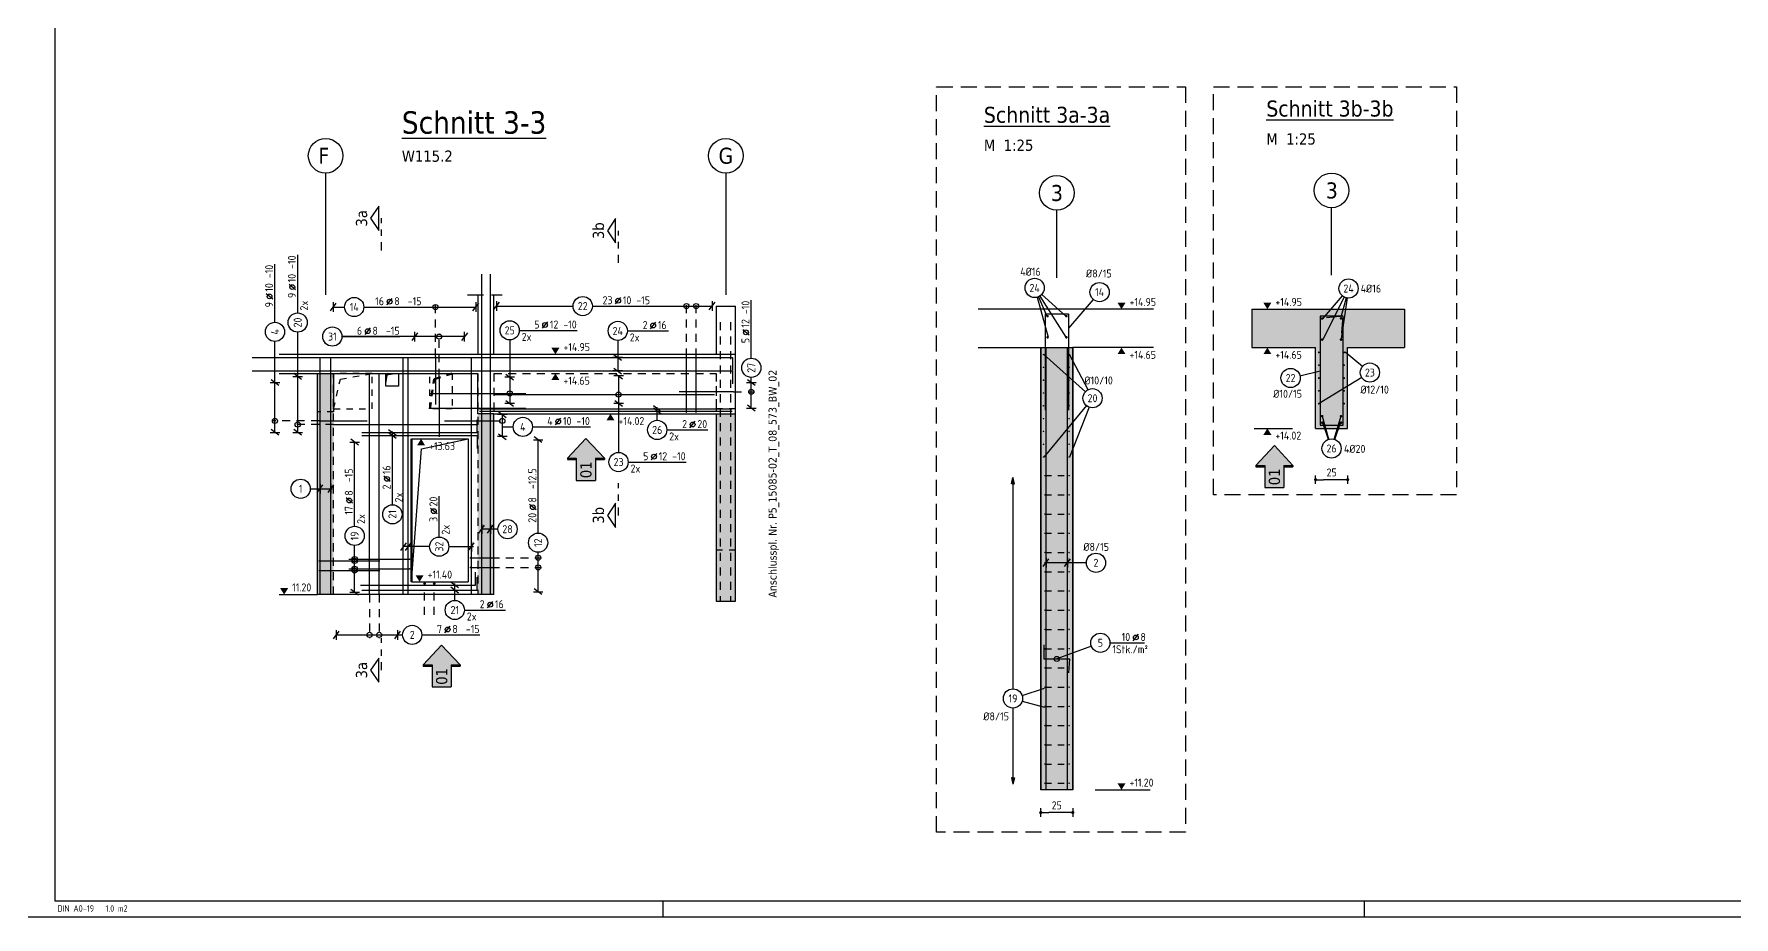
# Model space of a CAD drawing. Extents: x -7 to 75, y 1 to 115.
# Drawn here: x 6.68 to 33.23, y 1.41 to 15.18 of the extents above; entities that cross this region are included whole.
import ezdxf
from ezdxf.enums import TextEntityAlignment as Align

# ---------------------------------------------------------------- set-up
doc = ezdxf.new("R2010")
doc.units = 0
doc.header["$LTSCALE"] = 0.5
for name, pattern in [('AUSGEZOGEN', [1000.01, 1000, 0.01]), ('DASHDOTSMALL', [1.05, 0.5, -0.25, 0.05, -0.25]), ('DASHED', [0.75, 0.5, -0.25]), ('DOT', [0.175, 0.05, -0.125]), ('HIDDEN', [0.375, 0.25, -0.125]), ('HIDDEN2', [0.187, 0.125, -0.062]), ('PUNKT', [0.175, 0.05, -0.125]), ('STRICHLINIE', [0.75, 0.5, -0.25]), ('STRICHPUNKT2', [0.55, 0.25, -0.125, 0.05, -0.125]), ('VERDECKT', [0.375, 0.25, -0.125])]:
    doc.linetypes.add(name, pattern=pattern)
for name, color, linetype in [('ACHSEN', 7, 'Continuous'), ('AFU', 7, 'Continuous'), ('BETON', 7, 'Continuous'), ('DETAIL', 7, 'Continuous'), ('DRUEBER', 7, 'Continuous'), ('grau_hell', 7, 'Continuous'), ('grau_mittel', 7, 'Continuous'), ('HILFE', 7, 'Continuous'), ('index', 7, 'Continuous'), ('koten', 7, 'Continuous'), ('MASSE', 7, 'Continuous'), ('OBJEKT', 7, 'Continuous'), ('RAHMEN', 7, 'Continuous'), ('RND', 7, 'Continuous'), ('RND-1', 7, 'Continuous'), ('SCHATTEN', 15, 'Continuous'), ('SCHNITTE', 7, 'Continuous'), ('SFP_Achsen', 7, 'Continuous'), ('TEXT', 7, 'Continuous'), ('VERDECKT', 7, 'Continuous'), ('WBZ', 7, 'Continuous')]:
    doc.layers.add(name, color=color, linetype=linetype)
doc.layers.add('NOPLOT', color=7, linetype='Continuous', plot=False)
doc.styles.add('helv', font='tahoma.ttf')
doc.styles.add('txt', font='isocp.shx')
doc.linetypes.add('AFU_50K', pattern='A,0.15,["/",Standard,S=0.2,R=0,X=-0.01,Y=-0.1],0.07,["/",Standard,S=0.2,R=0,X=-0.01,Y=-0.1],0.15', length=0.37)
doc.linetypes.add('AFU_50L', pattern='A,0.75,["/",Standard,S=0.2,R=0,X=-0.01,Y=-0.1],0.07,["/",Standard,S=0.2,R=0,X=-0.01,Y=-0.1],0.75', length=1.57)
doc.linetypes.add('AFU_50M', pattern='A,0.45,["/",Standard,S=0.2,R=0,X=-0.01,Y=-0.1],0.07,["/",Standard,S=0.2,R=0,X=-0.01,Y=-0.1],0.45', length=0.97)
doc.dimstyles.new('DOT_I', dxfattribs={"dimscale": 0.5, "dimtxt": 0.25, "dimasz": 0.25, "dimexe": 0.1, "dimexo": 0.3, "dimgap": 0.1, "dimtad": 1, "dimdec": 3, "dimzin": 3, "dimtxsty": 'txt', "dimblk": 'DOT', "dimblk1": 'DOT', "dimblk2": 'DOT', "dimsah": 1, "dimcen": 0.1, "dimse1": 1, "dimse2": 1, "dimazin": 0, "dimtfac": 1, "dimtdec": 4, "dimtix": 1, "dimtmove": 2, "dimatfit": 3, "dimfxl": 0, "dimtvp": 1, "dimtolj": 1, "dimtzin": 0, "dimarcsym": 0})

# ---------------------------------------------------------------- blocks, each defined once
blk = doc.blocks.new('lei_gre')
at = {"layer": 'RND', "color": 7, "linetype": 'Continuous'}
for p, q in [((-0.09, -0.12), (0.09, 0.12)), ((0, 0.15), (0, -0.15))]:
    blk.add_line(p, q, dxfattribs=at)
blk = doc.blocks.new('RND_LEI')
at = {"layer": 'RND', "color": 7, "linetype": 'Continuous'}
blk.add_line((1.022, 0.066), (1.19, 0.27), dxfattribs=at)
for centre, radius in [((0, 0), 0.3), ((1.106, 0.168), 0.075)]:
    blk.add_circle(centre, radius, dxfattribs=at)
at = {"layer": 'RND', "color": 7, "linetype": 'Continuous', "style": 'txt'}
blk.add_attdef('POSL', text='', height=0.25, dxfattribs=at).set_placement((0, 0), align=Align.MIDDLE)
blk.add_attdef('ANZ', text='', height=0.25, dxfattribs=at).set_placement((0.931, 0.057), align=Align.RIGHT)
for tag, p in [('DUM', (1.253, 0.057)), ('ABSTD', (1.674, 0.057)), ('POSTXT', (0.374, -0.327))]:
    blk.add_attdef(tag, p, '', height=0.25, dxfattribs=at)
blk = doc.blocks.new('SCHN-2')
at = {"layer": 'SCHNITTE', "color": 6, "linetype": 'Continuous'}
blk.add_lwpolyline([(0.378, 0.088), (0, 0.34), (-0.378, 0.088)], close=True, dxfattribs=at)
at = {"layer": 'SCHNITTE', "color": 1, "linetype": 'DASHDOTSMALL', "style": 'helv'}
blk.add_attdef('SCHN-2', text='', height=0.35, dxfattribs=at).set_placement((0, 0.45), align=Align.CENTER)
blk = doc.blocks.new('A0--19')
at = {"layer": 'RAHMEN', "color": 5}
for p, q in [((2, 83.6), (2, 0.5)), ((2, 0.5), (99.4, 0.5))]:
    blk.add_line(p, q, dxfattribs=at)
at = {"layer": 'RAHMEN'}
blk.add_line((0, 0), (99.9, 0), dxfattribs=at)
at = {"layer": 'RAHMEN', "color": 7}
for p, q in [((21, 0), (21, 0.5)), ((42.9, 0.5), (42.9, 0))]:
    blk.add_line(p, q, dxfattribs=at)
at = {"layer": 'RAHMEN', "color": 7, "style": 'txt'}
blk.add_text('DIN A0-19   1.0 m2', height=0.2, dxfattribs=at).set_placement((2.083, 0.164))
blk = doc.blocks.new('RND_HIN')
at = {"layer": 'RND', "color": 7, "linetype": 'Continuous'}
blk.add_circle((0, 0), 0.3, dxfattribs=at)
at = {"layer": 'RND', "color": 7, "linetype": 'Continuous', "style": 'txt'}
blk.add_attdef('POSI', text='', height=0.25, dxfattribs=at).set_placement((0, 0), align=Align.MIDDLE)
blk = doc.blocks.new('DOT')
at = {"layer": 'MASSE', "color": 7, "linetype": 'Continuous'}
for p, q in [((0, 0), (-1, 0)), ((0, 0.54), (0, -0.54))]:
    blk.add_line(p, q, dxfattribs=at)
at = {"layer": 'MASSE', "color": 7, "linetype": 'Continuous', "const_width": 0.2}
blk.add_lwpolyline([(-0.1, 0, 1), (0.1, 0, 1)], format="xyb", close=True, dxfattribs=at)
blk = doc.blocks.new('*D24')
at = {"layer": 'Defpoints', "color": 0, "linetype": 'AUSGEZOGEN', "transparency": 16777216}
for p in [(26.693, 8.231), (26.693, 8.231), (27.193, 8.231)]:
    blk.add_point(p, dxfattribs=at)
at = {"layer": 'MASSE', "color": 0, "linetype": 'AUSGEZOGEN', "lineweight": -2, "transparency": 16777216}
blk.add_line((27.068, 8.231), (26.818, 8.231), dxfattribs=at)
at = {"layer": 'MASSE', "color": 0, "linetype": 'AUSGEZOGEN', "lineweight": -2, "transparency": 16777216, "xscale": 0.125, "yscale": 0.125, "zscale": 0.125, "rotation": 180}
blk.add_blockref('DOT', (26.693, 8.231), dxfattribs=at)
at = {"layer": 'MASSE', "color": 0, "linetype": 'AUSGEZOGEN', "lineweight": -2, "transparency": 16777216, "xscale": 0.125, "yscale": 0.125, "zscale": 0.125}
blk.add_blockref('DOT', (27.193, 8.231), dxfattribs=at)
at = {"layer": 'MASSE', "color": 0, "linetype": 'AUSGEZOGEN', "transparency": 16777216, "insert": (26.943, 8.344), "char_height": 0.125, "attachment_point": 5, "style": 'txt'}
blk.add_mtext('\\A1;25', dxfattribs=at)
blk = doc.blocks.new('okrd_u')
at = {"layer": 'koten', "color": 7, "linetype": 'Continuous'}
blk.add_solid([(-0.125, -0.202), (0.125, -0.202), (0, 0)], dxfattribs=at)
at = {"layer": 'koten', "style": 'txt'}
blk.add_attdef('OKRD', (0.25, -0.35), '', height=0.25, dxfattribs=at)
blk = doc.blocks.new('okrd_o')
at = {"layer": 'koten', "color": 7, "linetype": 'Continuous'}
blk.add_solid([(-0.125, 0.202), (0.125, 0.202), (0, 0)], dxfattribs=at)
at = {"layer": 'koten', "style": 'txt'}
blk.add_attdef('OKRD', (0.25, 0.1), '', height=0.25, dxfattribs=at)
blk = doc.blocks.new('*D25')
at = {"layer": 'Defpoints', "color": 0, "linetype": 'AUSGEZOGEN', "transparency": 16777216}
for p in [(22.4, 3.037), (22.4, 3.037), (22.9, 3.037)]:
    blk.add_point(p, dxfattribs=at)
at = {"layer": 'MASSE', "color": 0, "linetype": 'AUSGEZOGEN', "lineweight": -2, "transparency": 16777216}
blk.add_line((22.775, 3.037), (22.525, 3.037), dxfattribs=at)
at = {"layer": 'MASSE', "color": 0, "linetype": 'AUSGEZOGEN', "lineweight": -2, "transparency": 16777216, "xscale": 0.125, "yscale": 0.125, "zscale": 0.125, "rotation": 180}
blk.add_blockref('DOT', (22.4, 3.037), dxfattribs=at)
at = {"layer": 'MASSE', "color": 0, "linetype": 'AUSGEZOGEN', "lineweight": -2, "transparency": 16777216, "xscale": 0.125, "yscale": 0.125, "zscale": 0.125}
blk.add_blockref('DOT', (22.9, 3.037), dxfattribs=at)
at = {"layer": 'MASSE', "color": 0, "linetype": 'AUSGEZOGEN', "transparency": 16777216, "insert": (22.65, 3.149), "char_height": 0.125, "attachment_point": 5, "style": 'txt'}
blk.add_mtext('\\A1;25', dxfattribs=at)
blk = doc.blocks.new('Pfeillinie')
at = {"layer": 'TEXT', "linetype": 'Continuous'}
blk.add_hatch(color=7, dxfattribs=at).paths.add_polyline_path([(0, 0), (-0.8, 0.2), (-0.8, 0), (-0.8, -0.2)])
at = {"layer": 'TEXT', "color": 7, "linetype": 'Continuous'}
for p, q in [((-0.8, 0), (-0.8, 0.2)), ((-0.8, 0.2), (0, 0)), ((-0.8, 0), (-0.8, -0.2)), ((-0.8, -0.2), (0, 0))]:
    blk.add_line(p, q, dxfattribs=at)
blk = doc.blocks.new('hin_ind5')
at = {"layer": 'grau_hell', "linetype": 'AUSGEZOGEN'}
h = blk.add_hatch(color=9, dxfattribs=at)
h.dxf.hatch_style = 2
h.paths.add_polyline_path([(0, 0), (0.619, -0.577), (0.619, -0.3), (1.306, -0.3), (1.306, 0.3), (0.619, 0.3), (0.619, 0.577)])
h.paths.add_polyline_path([(0.34, -0.274), (1.311, -0.274), (1.311, 0.274), (0.34, 0.274)], flags=9)
at = {"layer": 'OBJEKT', "linetype": 'AUSGEZOGEN'}
for points in [[(0.619, 0.3), (0.66, 0.3), (0.66, 0.577), (0.619, 0.577)], [(0.619, -0.577), (0.66, -0.577), (0.66, -0.3), (0.619, -0.3)]]:
    blk.add_hatch(color=1, dxfattribs=at).paths.add_polyline_path(points)
at = {"layer": 'OBJEKT', "color": 1, "linetype": 'AUSGEZOGEN'}
for p, q in [((0, 0), (0.619, 0.577)), ((0.619, 0.577), (0.619, 0.3)), ((0.619, 0.577), (0.66, 0.577)), ((0.66, 0.577), (0.66, 0.3)), ((0, 0), (0.619, -0.577)), ((0.619, 0.3), (1.306, 0.3)), ((1.306, 0.3), (1.306, -0.3)), ((0.619, -0.3), (0.619, -0.577)), ((0.619, -0.3), (1.306, -0.3)), ((0.66, -0.3), (0.66, -0.577))]:
    blk.add_line(p, q, dxfattribs=at)
at = {"layer": 'OBJEKT', "color": 7, "linetype": 'AUSGEZOGEN'}
blk.add_line((0.619, -0.577), (0.66, -0.577), dxfattribs=at)
at = {"layer": 'index', "color": 1, "linetype": 'Continuous', "style": 'helv'}
blk.add_attdef('INDEX', text='', height=0.35, rotation=360, dxfattribs=at).set_placement((1.259, 0), align=Align.MIDDLE_RIGHT)

msp = doc.modelspace()

# ---------------------------------------------------------------- hatches: boundary and pattern name
at = {"layer": 'grau_mittel'}
for points in [[(26.6928, 10.2914), (26.6928, 9.0314), (27.1928, 9.0314), (27.1928, 10.2914), (28.0798, 10.2914), (28.0798, 10.8914), (25.6981, 10.8914), (25.6981, 10.2914)], [(22.4004, 3.3914), (22.9004, 3.3914), (22.9004, 10.2914), (22.4004, 10.2914)]]:
    msp.add_hatch(color=61, dxfattribs=at).paths.add_polyline_path(points)
h = msp.add_hatch(color=61, dxfattribs=at)
h.paths.add_polyline_path([(13.8563, 9.2577), (13.6063, 9.2577), (13.6063, 6.4377), (13.8563, 6.4377)])
h.paths.add_polyline_path([(11.1063, 6.4377), (11.3563, 6.4377), (11.3563, 9.2877), (11.1063, 9.2877)])
h.paths.add_polyline_path([(11.3563, 9.8877), (11.1063, 9.8877), (11.1063, 9.2877), (11.3563, 9.2877), (11.3563, 9.7877)])
h = msp.add_hatch(color=61, dxfattribs=at)
h.paths.add_polyline_path([(17.3313, 7.1377), (17.6313, 7.1377), (17.6313, 9.2577), (17.3313, 9.2577)])
h.paths.add_polyline_path([(17.3313, 6.3377), (17.6313, 6.3377), (17.6313, 7.1377), (17.3313, 7.1377)])

# ---------------------------------------------------------------- linework, layer by layer
at = {"layer": 'ACHSEN', "color": 140, "linetype": 'AUSGEZOGEN'}
for p, q in [((11.2313, 13.0153), (11.2313, 11.1138)), ((17.4813, 13.0153), (17.4813, 11.1138)), ((22.6504, 11.3805), (22.6504, 12.4349)), ((26.9428, 11.4207), (26.9428, 12.4751))]:
    msp.add_line(p, q, dxfattribs=at)
at = {"layer": 'AFU', "color": 8, "linetype": 'AFU_50K'}
for p, q in [((13.6063, 10.1877), (13.8563, 10.1877)), ((17.3313, 10.1877), (17.6313, 10.1877)), ((22.4004, 10.2914), (22.9004, 10.2914)), ((13.8563, 9.2577), (13.6063, 9.2577)), ((17.3313, 9.2577), (17.6313, 9.2577)), ((17.3313, 6.3377), (17.6313, 6.3377)), ((22.9004, 3.3914), (22.4004, 3.3914))]:
    msp.add_line(p, q, dxfattribs=at)
at = {"layer": 'AFU', "color": 8, "linetype": 'AFU_50L'}
for p, q in [((11.1063, 9.8877), (13.6063, 9.8877)), ((13.8563, 6.4377), (11.1063, 6.4377))]:
    msp.add_line(p, q, dxfattribs=at)
at = {"layer": 'AFU', "color": 8, "linetype": 'AFU_50M'}
msp.add_line((13.6063, 9.2577), (13.6063, 9.8877), dxfattribs=at)
at = {"layer": 'BETON', "color": 6, "linetype": 'AUSGEZOGEN'}
for p, q in [((13.6063, 11.1138), (13.6063, 10.1877)), ((17.3313, 10.9377), (17.6313, 10.9377)), ((25.6981, 10.8914), (28.0798, 10.8914)), ((10.5061, 10.1877), (13.6063, 10.1877)), ((13.8563, 10.1877), (17.3313, 10.1877)), ((21.4227, 10.2914), (22.4004, 10.2914)), ((24.1625, 10.2914), (22.9004, 10.2914)), ((25.6981, 10.2914), (26.6928, 10.2914)), ((26.6928, 9.0314), (26.6928, 10.2914)), ((27.1928, 9.0314), (27.1928, 10.2914)), ((27.1928, 10.2914), (28.0798, 10.2914)), ((10.5061, 9.8877), (11.1063, 9.8877)), ((11.1063, 6.4377), (11.1063, 9.8877)), ((13.8563, 9.2577), (17.3313, 9.2577)), ((26.6928, 9.0314), (27.1928, 9.0314)), ((12.5713, 8.8677), (13.4563, 8.8677)), ((10.5061, 6.4377), (11.1063, 6.4377)), ((12.5713, 6.6377), (13.4563, 6.6377))]:
    msp.add_line(p, q, dxfattribs=at)
at = {"layer": 'BETON', "color": 6, "linetype": 'AUSGEZOGEN', "lineweight": -2}
for p, q in [((13.8563, 10.1877), (13.8563, 11.1138)), ((17.3313, 10.9377), (17.3313, 10.1877)), ((17.6313, 6.3377), (17.6313, 10.9377)), ((13.8563, 6.4377), (13.8563, 9.2577)), ((17.3313, 9.2577), (17.3313, 6.3377)), ((13.4563, 8.8677), (13.4563, 6.6377))]:
    msp.add_line(p, q, dxfattribs=at)
at = {"layer": 'BETON', "color": 6, "linetype": 'AUSGEZOGEN', "lineweight": 25}
msp.add_line((24.1625, 10.8914), (21.4227, 10.8914), dxfattribs=at)
at = {"layer": 'BETON', "color": 6, "linetype": 'AUSGEZOGEN', "lineweight": 35}
for p, q in [((22.4004, 10.2914), (22.4004, 3.3914)), ((22.9004, 10.2914), (22.9004, 3.3914))]:
    msp.add_line(p, q, dxfattribs=at)
at = {"layer": 'BETON', "color": 6, "linetype": 'AUSGEZOGEN', "lineweight": 70}
msp.add_line((12.5713, 8.8677), (12.5713, 6.6377), dxfattribs=at)
at = {"layer": 'BETON', "color": 6, "linetype": 'AUSGEZOGEN'}
msp.add_lwpolyline([(12.1713, 9.8877), (12.3713, 9.8877), (12.3713, 9.6877), (12.1713, 9.6877)], close=True, dxfattribs=at)
at = {"layer": 'DETAIL', "color": 102, "linetype": 'STRICHLINIE'}
for points in [[(20.7744, 2.7306), (20.7744, 14.362), (24.662, 14.362), (24.662, 2.7306)], [(25.1002, 7.9966), (25.1002, 14.362), (28.8942, 14.362), (28.8942, 7.9966)]]:
    msp.add_lwpolyline(points, close=True, dxfattribs=at)
at = {"layer": 'DRUEBER', "color": 7, "linetype": 'DOT'}
for p, q in [((17.3313, 9.8877), (17.3313, 9.3377)), ((11.3563, 9.7877), (11.3563, 9.2877)), ((11.3563, 9.2877), (11.1063, 9.2877))]:
    msp.add_line(p, q, dxfattribs=at)
at = {"layer": 'DRUEBER', "color": 7, "linetype": 'PUNKT'}
for p, q in [((17.6313, 9.3377), (17.3313, 9.3377)), ((17.3313, 7.1377), (17.6313, 7.1377))]:
    msp.add_line(p, q, dxfattribs=at)
at = {"layer": 'HILFE', "color": 102, "linetype": 'DASHED'}
msp.add_line((13.4465, 11.1138), (13.9883, 11.1138), dxfattribs=at)
at = {"layer": 'HILFE', "color": 102, "linetype": 'AUSGEZOGEN'}
for p, q in [((25.7343, 9.0314), (26.3336, 9.0314)), ((12.7288, 8.7112), (13.4563, 8.8677)), ((12.5713, 6.6377), (12.7288, 8.7112)), ((23.249, 3.3914), (24.1097, 3.3914))]:
    msp.add_line(p, q, dxfattribs=at)
at = {"layer": 'NOPLOT', "color": 191, "linetype": 'AUSGEZOGEN'}
for p, q in [((25.6981, 10.8914), (25.6981, 10.2914)), ((28.0798, 10.8914), (28.0798, 10.2914))]:
    msp.add_line(p, q, dxfattribs=at)
at = {"layer": 'RND', "color": 7, "linetype": 'AUSGEZOGEN'}
for p, q in [((10.7945, 10.8329), (10.7945, 11.7391)), ((10.4397, 10.6875), (10.4397, 11.5938)), ((11.3504, 10.9248), (11.5272, 10.9248)), ((11.8272, 10.9248), (13.5776, 10.9248)), ((13.9005, 10.9397), (15.0966, 10.9397)), ((15.3966, 10.9397), (17.268, 10.9397)), ((17.8795, 10.1267), (17.8795, 11.033)), ((10.4397, 9.7454), (10.4397, 10.3875)), ((10.7945, 9.8405), (10.7945, 10.5329)), ((12.6227, 10.4639), (11.4857, 10.4639)), ((11.4857, 10.4639), (12.3919, 10.4639)), ((13.3999, 10.4639), (12.6227, 10.4639)), ((14.106, 10.4109), (14.106, 9.8321)), ((14.256, 10.5609), (15.1622, 10.5609)), ((15.9439, 10.5523), (16.5839, 10.5523)), ((10.7945, 8.9685), (10.7945, 9.8405)), ((14.106, 9.8321), (14.106, 9.4217)), ((15.8064, 9.8488), (15.8064, 9.422)), ((17.8795, 9.7449), (17.8795, 9.8267)), ((10.4397, 8.9689), (10.4397, 9.7454)), ((17.8795, 9.3468), (17.8795, 9.7449)), ((15.8064, 9.422), (15.8064, 8.6556)), ((13.9907, 9.2484), (13.9907, 8.9031)), ((13.9907, 9.0548), (14.1611, 9.0548)), ((14.4611, 9.0548), (15.3674, 9.0548)), ((11.6844, 7.5037), (11.6844, 8.8164)), ((14.5502, 7.3975), (14.5502, 8.8549)), ((16.56, 9.0072), (17.2, 9.0072)), ((12.274, 7.8398), (12.274, 8.7248)), ((15.9564, 8.5056), (16.8626, 8.5056)), ((13.0055, 7.3361), (13.0055, 7.9761)), ((11.6844, 6.4736), (11.6844, 7.2037)), ((14.5502, 6.4825), (14.5502, 7.0975)), ((13.3986, 6.1969), (14.0386, 6.1969)), ((11.3981, 5.8092), (12.3559, 5.8092)), ((12.3559, 5.8092), (12.4332, 5.8092)), ((12.7332, 5.8092), (13.6394, 5.8092)), ((23.4815, 5.6854), (24.0215, 5.6854))]:
    msp.add_line(p, q, dxfattribs=at)
at = {"layer": 'RND', "color": 102, "linetype": 'VERDECKT'}
for p, q in [((12.9467, 10.1554), (12.9467, 10.9748)), ((16.8664, 10.1546), (16.8664, 10.9897)), ((17.0164, 10.1546), (17.0164, 10.9897)), ((13.0026, 9.8377), (13.0026, 10.5139)), ((17.6029, 9.6014), (17.9295, 9.6014)), ((11.1284, 9.1484), (10.3897, 9.1484)), ((11.3563, 9.091), (10.7445, 9.091)), ((13.8374, 9.1484), (14.0407, 9.1484)), ((13.823, 7.0123), (14.6002, 7.0123)), ((13.823, 6.8623), (14.6002, 6.8623)), ((11.9173, 6.4377), (11.9173, 5.7592)), ((12.0673, 6.4377), (12.0673, 5.7592))]:
    msp.add_line(p, q, dxfattribs=at)
at = {"layer": 'RND', "color": 102, "linetype": 'AUSGEZOGEN'}
for p, q in [((22.3443, 11.0784), (22.5163, 10.4522)), ((22.3644, 11.0855), (22.4963, 10.7823)), ((22.3845, 11.0962), (22.7907, 10.4522)), ((22.4156, 11.1223), (22.7907, 10.7823)), ((23.221, 11.0447), (22.8335, 10.5969)), ((27.1097, 11.1007), (26.7955, 10.7367)), ((27.1402, 11.0804), (26.8055, 10.4167)), ((27.1682, 11.0696), (27.0799, 10.7467)), ((27.1856, 11.066), (27.0899, 10.4267)), ((15.7939, 10.4023), (15.7939, 9.9125)), ((23.0972, 9.6023), (22.449, 10.1838)), ((23.1388, 9.6348), (22.8487, 10.1838)), ((27.4249, 9.9981), (27.1556, 10.2193)), ((26.4481, 9.8529), (26.7628, 9.9285)), ((27.4131, 9.8244), (26.7503, 9.4172)), ((16.41, 9.1572), (16.41, 9.3607)), ((23.1132, 9.3866), (22.449, 8.5838)), ((23.1541, 9.3625), (22.8487, 8.5838)), ((26.9015, 8.862), (26.8004, 9.2191)), ((26.8945, 8.8599), (26.8074, 9.1188)), ((26.9844, 8.8617), (27.091, 9.226)), ((26.9912, 8.8595), (27.0807, 9.1188)), ((12.274, 7.8398), (12.274, 8.9821)), ((10.9916, 8.0891), (11.3344, 8.0891)), ((13.9222, 7.4587), (13.6579, 7.4587)), ((12.8555, 7.1861), (12.4291, 7.1861)), ((13.1555, 7.1861), (13.5419, 7.1861)), ((23.1124, 6.9343), (22.461, 6.9343)), ((13.2486, 6.3469), (13.2486, 6.6111)), ((23.1908, 5.6335), (22.6507, 5.4339)), ((22.1086, 4.8638), (22.4601, 4.9786)), ((22.1104, 4.7767), (22.4601, 4.6786))]:
    msp.add_line(p, q, dxfattribs=at)
at = {"layer": 'RND', "color": 102, "linetype": 'DOT'}
for p, q in [((22.4661, 8.2939), (22.8427, 8.2939)), ((22.4661, 7.9939), (22.8427, 7.9939)), ((22.4661, 7.6939), (22.8427, 7.6939)), ((22.4661, 7.3939), (22.8427, 7.3939)), ((22.4661, 7.0939), (22.8427, 7.0939)), ((22.4661, 6.7939), (22.8427, 6.7939)), ((22.4661, 6.4939), (22.8427, 6.4939)), ((22.4661, 6.1939), (22.8427, 6.1939)), ((22.4661, 5.8939), (22.8427, 5.8939)), ((22.4661, 5.5939), (22.8427, 5.5939)), ((22.4661, 5.2939), (22.8427, 5.2939)), ((22.4661, 4.9939), (22.8427, 4.9939)), ((22.4661, 4.6939), (22.8427, 4.6939)), ((22.4661, 4.3939), (22.8427, 4.3939)), ((22.4661, 4.0939), (22.8427, 4.0939)), ((22.4661, 3.7939), (22.8427, 3.7939)), ((22.4661, 3.4939), (22.8427, 3.4939))]:
    msp.add_line(p, q, dxfattribs=at)
at = {"layer": 'RND', "color": 1, "linetype": 'AUSGEZOGEN'}
for points in [[(13.6697, 6.4377), (13.6697, 11.4377)], [(13.8043, 6.4377), (13.8043, 11.4377)], [(22.4735, 9.317), (22.4735, 10.817), (22.8335, 10.817), (22.8335, 9.317)], [(10.0845, 10.1386), (17.5845, 10.1386), (17.5845, 9.9386)], [(11.1449, 6.4377), (11.1449, 10.1377)], [(11.3142, 6.4377), (11.3142, 10.1377)], [(12.4442, 6.4377), (12.4442, 10.1377)], [(12.5191, 6.4377), (12.5191, 10.1377)], [(12.9467, 10.1554), (12.9467, 9.4054)], [(13.5075, 6.4377), (13.5075, 10.1377)], [(16.8664, 9.282), (16.8664, 10.1546)], [(17.0164, 9.282), (17.0164, 10.1546)], [(22.4833, 3.3914), (22.4833, 10.2914)], [(22.8175, 3.3914), (22.8175, 10.2914)], [(10.0845, 9.9276), (17.5845, 9.9276), (17.5845, 9.7276)], [(11.9173, 6.4377), (11.9173, 9.8877)], [(12.0673, 6.4377), (12.0673, 9.8877)], [(13.0026, 9.8377), (13.0026, 8.9051)], [(12.8563, 9.5768), (14.3563, 9.5768)], [(13.8563, 9.5587), (17.3063, 9.5587)], [(17.6029, 9.6014), (16.7529, 9.6014)], [(12.8563, 9.3451), (14.3563, 9.3451)], [(13.6328, 9.3363), (17.5828, 9.3363)], [(13.6328, 9.2993), (17.5828, 9.2993)], [(11.1284, 9.1484), (11.8784, 9.1484)], [(11.3563, 9.091), (13.6063, 9.091)], [(11.797, 8.9651), (13.597, 8.9651), (13.597, 9.1651)], [(13.0874, 9.1484), (13.8374, 9.1484)], [(11.797, 8.919), (13.597, 8.919), (13.597, 8.719)], [(11.1284, 6.9636), (12.0784, 6.9636)], [(11.5949, 6.9918), (12.5449, 6.9918)], [(13.489, 7.0123), (13.823, 7.0123)], [(11.1284, 6.8136), (12.0784, 6.8136)], [(11.5949, 6.8418), (12.5449, 6.8418)], [(11.7738, 6.5871), (13.5738, 6.5871), (13.5738, 6.7871)], [(11.797, 6.5074), (13.597, 6.5074), (13.597, 6.7074)], [(13.489, 6.8623), (13.823, 6.8623)]]:
    msp.add_lwpolyline(points, dxfattribs=at)
at = {"layer": 'RND', "color": 7, "linetype": 'HIDDEN'}
for points in [[(17.3913, 10.6877), (17.3913, 6.3377)], [(17.557, 10.6877), (17.557, 6.3377)], [(12.7773, 6.1223), (12.7773, 6.6088)], [(12.9273, 6.1223), (12.9273, 6.6088)]]:
    msp.add_lwpolyline(points, dxfattribs=at)
at = {"layer": 'RND', "color": 7, "linetype": 'AUSGEZOGEN'}
for points, const_width in [([(22.4963, 10.7823, 1), (22.5163, 10.7823, 1)], 0.02), ([(22.7907, 10.7823, 1), (22.8107, 10.7823, 1)], 0.02), ([(26.7855, 10.7467, 1), (26.8055, 10.7467, 1)], 0.02), ([(27.0799, 10.7467, 1), (27.0999, 10.7467, 1)], 0.02), ([(22.4963, 10.4522, 1), (22.5163, 10.4522, 1)], 0.02), ([(22.7907, 10.4522, 1), (22.8107, 10.4522, 1)], 0.02), ([(26.7855, 10.4167, 1), (26.8055, 10.4167, 1)], 0.02), ([(27.0799, 10.4167, 1), (27.0999, 10.4167, 1)], 0.02), ([(12.9417, 10.1554, 1), (12.9517, 10.1554, 1)], 0.01), ([(16.8614, 10.1546, 1), (16.8714, 10.1546, 1)], 0.01), ([(17.0114, 10.1546, 1), (17.0214, 10.1546, 1)], 0.01), ([(22.437, 10.1838, 1), (22.449, 10.1838, 1)], 0.012), ([(22.8367, 10.1838, 1), (22.8487, 10.1838, 1)], 0.012), ([(26.7363, 10.2172, 1), (26.7503, 10.2172, 1)], 0.014), ([(27.1317, 10.2172, 1), (27.1457, 10.2172, 1)], 0.014), ([(22.437, 9.9838, 1), (22.449, 9.9838, 1)], 0.012), ([(22.8367, 9.9838, 1), (22.8487, 9.9838, 1)], 0.012), ([(26.7363, 10.0172, 1), (26.7503, 10.0172, 1)], 0.014), ([(26.7363, 9.8172, 1), (26.7503, 9.8172, 1)], 0.014), ([(27.1317, 10.0172, 1), (27.1457, 10.0172, 1)], 0.014), ([(27.1317, 9.8172, 1), (27.1457, 9.8172, 1)], 0.014), ([(17.5979, 9.6014, 1), (17.6079, 9.6014, 1)], 0.01), ([(22.437, 9.7838, 1), (22.449, 9.7838, 1)], 0.012), ([(22.437, 9.5838, 1), (22.449, 9.5838, 1)], 0.012), ([(22.8367, 9.7838, 1), (22.8487, 9.7838, 1)], 0.012), ([(22.8367, 9.5838, 1), (22.8487, 9.5838, 1)], 0.012), ([(26.7363, 9.6172, 1), (26.7503, 9.6172, 1)], 0.014), ([(27.1317, 9.6172, 1), (27.1457, 9.6172, 1)], 0.014), ([(22.437, 9.3838, 1), (22.449, 9.3838, 1)], 0.012), ([(22.8367, 9.3838, 1), (22.8487, 9.3838, 1)], 0.012), ([(26.7363, 9.4172, 1), (26.7503, 9.4172, 1)], 0.014), ([(27.1317, 9.4172, 1), (27.1457, 9.4172, 1)], 0.014), ([(11.1234, 9.1484, 1), (11.1334, 9.1484, 1)], 0.01), ([(13.8324, 9.1484, 1), (13.8424, 9.1484, 1)], 0.01), ([(16.8614, 9.282, 1), (16.8714, 9.282, 1)], 0.01), ([(17.0114, 9.282, 1), (17.0214, 9.282, 1)], 0.01), ([(22.437, 9.1838, 1), (22.449, 9.1838, 1)], 0.012), ([(22.8367, 9.1838, 1), (22.8487, 9.1838, 1)], 0.012), ([(26.7855, 9.2212, 1), (26.8055, 9.2212, 1)], 0.02), ([(26.7855, 9.1208, 1), (26.8055, 9.1208, 1)], 0.02), ([(27.0799, 9.2212, 1), (27.0999, 9.2212, 1)], 0.02), ([(27.0799, 9.1208, 1), (27.0999, 9.1208, 1)], 0.02), ([(12.9976, 8.9051, 1), (13.0076, 8.9051, 1)], 0.01), ([(22.437, 8.9838, 1), (22.449, 8.9838, 1)], 0.012), ([(22.437, 8.7838, 1), (22.449, 8.7838, 1)], 0.012), ([(22.8367, 8.9838, 1), (22.8487, 8.9838, 1)], 0.012), ([(22.8367, 8.7838, 1), (22.8487, 8.7838, 1)], 0.012), ([(22.437, 8.5838, 1), (22.449, 8.5838, 1)], 0.012), ([(22.8367, 8.5838, 1), (22.8487, 8.5838, 1)], 0.012), ([(22.4601, 8.2939, 1), (22.4721, 8.2939, 1)], 0.012), ([(22.8367, 8.2939, 1), (22.8487, 8.2939, 1)], 0.012), ([(22.4601, 7.9939, 1), (22.4721, 7.9939, 1)], 0.012), ([(22.8367, 7.9939, 1), (22.8487, 7.9939, 1)], 0.012), ([(22.4601, 7.6939, 1), (22.4721, 7.6939, 1)], 0.012), ([(22.8367, 7.6939, 1), (22.8487, 7.6939, 1)], 0.012), ([(22.4601, 7.3939, 1), (22.4721, 7.3939, 1)], 0.012), ([(22.8367, 7.3939, 1), (22.8487, 7.3939, 1)], 0.012), ([(11.1234, 6.9636, 1), (11.1334, 6.9636, 1)], 0.01), ([(12.5399, 6.9918, 1), (12.5499, 6.9918, 1)], 0.01), ([(13.494, 7.0123, -1), (13.484, 7.0123, -1)], 0.01), ([(13.818, 7.0123, 1), (13.828, 7.0123, 1)], 0.01), ([(22.4601, 7.0939, 1), (22.4721, 7.0939, 1)], 0.012), ([(22.8367, 7.0939, 1), (22.8487, 7.0939, 1)], 0.012), ([(11.1234, 6.8136, 1), (11.1334, 6.8136, 1)], 0.01), ([(12.5399, 6.8418, 1), (12.5499, 6.8418, 1)], 0.01), ([(13.494, 6.8623, -1), (13.484, 6.8623, -1)], 0.01), ([(13.818, 6.8623, 1), (13.828, 6.8623, 1)], 0.01), ([(22.4601, 6.7939, 1), (22.4721, 6.7939, 1)], 0.012), ([(22.8367, 6.7939, 1), (22.8487, 6.7939, 1)], 0.012), ([(22.4601, 6.4939, 1), (22.4721, 6.4939, 1)], 0.012), ([(22.8367, 6.4939, 1), (22.8487, 6.4939, 1)], 0.012), ([(22.4601, 6.1939, 1), (22.4721, 6.1939, 1)], 0.012), ([(22.8367, 6.1939, 1), (22.8487, 6.1939, 1)], 0.012), ([(22.4601, 5.8939, 1), (22.4721, 5.8939, 1)], 0.012), ([(22.8367, 5.8939, 1), (22.8487, 5.8939, 1)], 0.012), ([(22.4601, 5.5939, 1), (22.4721, 5.5939, 1)], 0.012), ([(22.8367, 5.5939, 1), (22.8487, 5.5939, 1)], 0.012), ([(22.4601, 5.2939, 1), (22.4721, 5.2939, 1)], 0.012), ([(22.8367, 5.2939, 1), (22.8487, 5.2939, 1)], 0.012), ([(22.4601, 4.9939, 1), (22.4721, 4.9939, 1)], 0.012), ([(22.8367, 4.9939, 1), (22.8487, 4.9939, 1)], 0.012), ([(22.4601, 4.6939, 1), (22.4721, 4.6939, 1)], 0.012), ([(22.8367, 4.6939, 1), (22.8487, 4.6939, 1)], 0.012), ([(22.4601, 4.3939, 1), (22.4721, 4.3939, 1)], 0.012), ([(22.8367, 4.3939, 1), (22.8487, 4.3939, 1)], 0.012), ([(22.4601, 4.0939, 1), (22.4721, 4.0939, 1)], 0.012), ([(22.8367, 4.0939, 1), (22.8487, 4.0939, 1)], 0.012), ([(22.4601, 3.7939, 1), (22.4721, 3.7939, 1)], 0.012), ([(22.8367, 3.7939, 1), (22.8487, 3.7939, 1)], 0.012), ([(22.4601, 3.4939, 1), (22.4721, 3.4939, 1)], 0.012), ([(22.8367, 3.4939, 1), (22.8487, 3.4939, 1)], 0.012)]:
    msp.add_lwpolyline(points, format="xyb", close=True, dxfattribs=dict(at, const_width=const_width))
at = {"layer": 'RND', "color": 102, "linetype": 'AUSGEZOGEN'}
for points in [[(21.9663, 8.2667), (21.9663, 4.9673)], [(21.9663, 4.6673), (21.9663, 3.4789)]]:
    msp.add_lwpolyline(points, dxfattribs=at)
at = {"layer": 'RND', "color": 7, "linetype": 'AUSGEZOGEN'}
for centre, radius in [((12.9467, 10.9248), 0.04), ((16.8664, 10.9397), 0.04), ((17.0164, 10.9397), 0.04), ((13.0026, 10.4639), 0.04), ((14.106, 9.5768), 0.04), ((15.8064, 9.5587), 0.04), ((17.8795, 9.6014), 0.04), ((10.4397, 9.1484), 0.04), ((10.7945, 9.091), 0.04), ((13.9907, 9.1484), 0.04), ((11.6844, 6.9918), 0.04), ((11.6844, 6.9636), 0.04), ((14.5502, 7.0123), 0.04), ((11.6844, 6.8418), 0.04), ((11.6844, 6.8136), 0.04), ((14.5502, 6.8623), 0.04), ((12.7773, 6.6088), 0.01), ((12.9273, 6.6088), 0.01), ((11.9173, 5.8092), 0.04), ((12.0673, 5.8092), 0.04), ((22.6507, 5.4339), 0.04)]:
    msp.add_circle(centre, radius, dxfattribs=at)
at = {"layer": 'RND-1', "color": 1, "linetype": 'AUSGEZOGEN'}
for points in [[(27.1001, 10.5224), (27.1228, 10.7814), (26.7628, 10.7814), (26.7628, 9.0814), (27.1228, 9.0814), (27.1228, 10.7814), (26.8638, 10.7588)], [(22.4507, 5.6539), (22.4507, 5.4339), (22.8507, 5.4339), (22.8315, 5.2147)]]:
    msp.add_lwpolyline(points, dxfattribs=at)
at = {"layer": 'SCHATTEN', "color": 1, "linetype": 'AUSGEZOGEN'}
msp.add_lwpolyline([(12.1713, 9.6877, 0, 0.0326, 0), (12.1876, 9.8864, 0, 0, 0), (12.1727, 9.8715, 0.0326, 0, 0), (12.3713, 9.8877, 0, 0, 0)], format="xyseb", dxfattribs=at)
at = {"layer": 'SCHNITTE', "color": 6, "linetype": 'STRICHPUNKT2'}
for p, q in [((12.1043, 11.8095), (12.1043, 12.3095)), ((15.8033, 11.6157), (15.8033, 12.1157)), ((15.8033, 7.6742), (15.8033, 8.1742)), ((12.1043, 5.2581), (12.1043, 5.7581))]:
    msp.add_line(p, q, dxfattribs=at)
at = {"layer": 'SFP_Achsen', "color": 7, "linetype": 'AUSGEZOGEN'}
for centre in [(11.2313, 13.2857), (17.4813, 13.2857), (26.9428, 12.7456), (22.6504, 12.7054)]:
    msp.add_circle(centre, 0.2705, dxfattribs=at)
at = {"layer": 'VERDECKT', "color": 7, "linetype": 'HIDDEN'}
for p, q in [((11.3563, 6.4377), (11.3563, 9.8877)), ((13.6063, 9.8877), (13.6063, 6.4377)), ((13.8563, 9.8877), (17.3313, 9.8877)), ((17.3313, 9.8877), (17.3313, 9.2577))]:
    msp.add_line(p, q, dxfattribs=at)
at = {"layer": 'VERDECKT', "color": 7, "linetype": 'VERDECKT'}
for p, q in [((11.3563, 9.8877), (13.6063, 9.8877)), ((13.8563, 9.8877), (13.8563, 9.2577))]:
    msp.add_line(p, q, dxfattribs=at)
at = {"layer": 'WBZ', "color": 102, "linetype": 'HIDDEN2'}
for p, q in [((11.461, 9.7983), (11.9563, 9.8877)), ((11.3563, 9.3377), (11.461, 9.7983))]:
    msp.add_line(p, q, dxfattribs=at)
at = {"layer": 'WBZ', "color": 102, "linetype": 'HIDDEN2', "lineweight": 70}
for p, q in [((12.928, 9.8012), (13.2065, 9.8877)), ((12.8565, 9.3377), (12.928, 9.8012))]:
    msp.add_line(p, q, dxfattribs=at)
at = {"layer": 'WBZ', "color": 102, "linetype": 'HIDDEN2'}
for points in [[(11.3563, 9.3377), (11.9563, 9.3377), (11.9563, 9.8877), (11.3563, 9.8877)], [(12.8565, 9.8877), (13.2065, 9.8877), (13.2065, 9.3377), (12.8565, 9.3377)]]:
    msp.add_lwpolyline(points, close=True, dxfattribs=at)

# ---------------------------------------------------------------- block references
at = {"layer": 'koten', "color": 7, "linetype": 'DASHED', "xscale": 0.5, "yscale": 0.5, "zscale": 0.5}
for name, p, values in [('okrd_o', (23.6614, 10.8914), {'OKRD': '+14.95'}), ('okrd_u', (25.9397, 10.2914), {'OKRD': '+14.65'}), ('okrd_u', (14.8198, 9.8877), {'OKRD': '+14.65'})]:
    msp.add_blockref(name, p, dxfattribs=at).add_auto_attribs(values)
at = {"layer": 'koten', "color": 7, "linetype": 'AUSGEZOGEN', "xscale": 0.5, "yscale": 0.5, "zscale": 0.5}
for name, p, values in [('okrd_o', (25.9397, 10.8914), {'OKRD': '+14.95'}), ('okrd_u', (23.6614, 10.2914), {'OKRD': '+14.65'}), ('okrd_u', (15.6799, 9.2577), {'OKRD': '+14.02'}), ('okrd_u', (12.7219, 8.8677), {'OKRD': '+13.63'}), ('okrd_o', (12.6987, 6.6377), {'OKRD': '+11.40'}), ('okrd_o', (10.5833, 6.4377), {'OKRD': '11.20'})]:
    msp.add_blockref(name, p, dxfattribs=at).add_auto_attribs(values)
at = {"layer": 'koten', "color": 7, "linetype": 'AUSGEZOGEN', "lineweight": 70, "xscale": 0.5, "yscale": 0.5, "zscale": 0.5}
msp.add_blockref('okrd_o', (14.8198, 10.1877), dxfattribs=at).add_auto_attribs({'OKRD': '+14.95'})
at = {"layer": 'koten', "color": 1, "linetype": 'AUSGEZOGEN', "xscale": 0.5, "yscale": 0.5, "zscale": 0.5}
msp.add_blockref('okrd_u', (25.9397, 9.0314), dxfattribs=at).add_auto_attribs({'OKRD': '+14.02'})
at = {"layer": 'koten', "color": 7, "linetype": 'AUSGEZOGEN'}
ref = msp.add_blockref('okrd_o', (23.6614, 3.3914), dxfattribs=dict(at, xscale=0.5, yscale=0.5, zscale=0.5))
ref.add_attrib('OKRD', '+11.20', (23.7864, 3.4414), dxfattribs={"layer": '0', "color": 0, "linetype": 'ByBlock', "height": 0.125, "style": 'txt'})
at = {"layer": 'RAHMEN', "color": 191, "linetype": 'AUSGEZOGEN', "xscale": 0.5, "yscale": 0.5, "zscale": 0.5}
msp.add_blockref('A0--19', (6.0012, 1.4073), dxfattribs=at)
at = {"layer": 'RND', "color": 7, "linetype": 'AUSGEZOGEN', "xscale": 0.5, "yscale": 0.5, "zscale": 0.5, "rotation": 90}
for p, values in [((10.7945, 10.6829), {'POSL': '20', 'DUM': '10', 'ANZ': '9', 'ABSTD': '-10', 'POSTXT': '2x'}), ((10.4397, 10.5375), {'POSL': '4', 'DUM': '10', 'ANZ': '9', 'ABSTD': '-10'}), ((17.8795, 9.9767), {'POSL': '27', 'DUM': '12', 'ANZ': '5', 'ABSTD': '-10'}), ((11.6844, 7.3537), {'POSL': '19', 'DUM': '8', 'ANZ': '17', 'ABSTD': '-15', 'POSTXT': '2x'}), ((12.274, 7.6898), {'POSL': '21', 'DUM': '16', 'ANZ': '2', 'POSTXT': '2x'}), ((14.5502, 7.2475), {'POSL': '12', 'DUM': '8', 'ANZ': '20', 'ABSTD': '-12.5'}), ((13.0055, 7.1861), {'POSL': '32', 'DUM': '20', 'ANZ': '3', 'POSTXT': '2x'})]:
    msp.add_blockref('RND_LEI', p, dxfattribs=at).add_auto_attribs(values)
at = {"layer": 'RND', "color": 7, "linetype": 'AUSGEZOGEN', "xscale": 0.5, "yscale": 0.5, "zscale": 0.5}
for name, p, values in [('RND_HIN', (22.3045, 11.2231), {'POSI': '24'}), ('RND_HIN', (23.3191, 11.1581), {'POSI': '14'}), ('RND_HIN', (27.2078, 11.2143), {'POSI': '24'}), ('RND_LEI', (11.6772, 10.9248), {'POSL': '14', 'DUM': '8', 'ANZ': '16', 'ABSTD': '-15'}), ('RND_LEI', (15.2466, 10.9397), {'POSL': '22', 'DUM': '10', 'ANZ': '23', 'ABSTD': '-15'}), ('RND_LEI', (14.106, 10.5609), {'POSL': '25', 'DUM': '12', 'ANZ': '5', 'ABSTD': '-10', 'POSTXT': '2x'}), ('RND_LEI', (15.7939, 10.5523), {'POSL': '24', 'DUM': '16', 'ANZ': '2', 'POSTXT': '2x'}), ('RND_LEI', (11.3357, 10.4639), {'POSL': '31', 'DUM': '8', 'ANZ': '6', 'ABSTD': '-15'}), ('RND_HIN', (26.3023, 9.8179), {'POSI': '22'}), ('RND_HIN', (27.5409, 9.9029), {'POSI': '23'}), ('RND_HIN', (23.2088, 9.5022), {'POSI': '20'}), ('RND_LEI', (14.3111, 9.0548), {'POSL': '4', 'DUM': '10', 'ANZ': '4', 'ABSTD': '-10'}), ('RND_LEI', (16.41, 9.0072), {'POSL': '26', 'DUM': '20', 'ANZ': '2', 'POSTXT': '2x'}), ('RND_HIN', (26.9423, 8.7177), {'POSI': '26'}), ('RND_LEI', (15.8064, 8.5056), {'POSL': '23', 'DUM': '12', 'ANZ': '5', 'ABSTD': '-10', 'POSTXT': '2x'}), ('RND_HIN', (10.8416, 8.0891), {'POSI': '1'}), ('RND_HIN', (14.0722, 7.4587), {'POSI': '28'}), ('RND_HIN', (23.2624, 6.9343), {'POSI': '2'}), ('RND_LEI', (13.2486, 6.1969), {'POSL': '21', 'DUM': '16', 'ANZ': '2', 'POSTXT': '2x'}), ('RND_LEI', (12.5832, 5.8092), {'POSL': '2', 'DUM': '8', 'ANZ': '7', 'ABSTD': '-15'}), ('RND_LEI', (23.3315, 5.6854), {'POSL': '5', 'DUM': '8', 'ANZ': '10', 'POSTXT': '1Stk./m²'}), ('RND_HIN', (21.966, 4.8173), {'POSI': '19'})]:
    msp.add_blockref(name, p, dxfattribs=at).add_auto_attribs(values)
for p in [(11.3504, 10.9248), (13.5776, 10.9248), (13.9005, 10.9397), (17.268, 10.9397), (11.1449, 8.0891), (11.3142, 8.0891), (13.6697, 7.4587), (13.8043, 7.4587), (22.4833, 6.9343), (22.8175, 6.9343), (11.3981, 5.8092), (12.3559, 5.8092)]:
    msp.add_blockref('lei_gre', p, dxfattribs=at)
for p, rotation in [((12.6227, 10.4639), 180), ((13.3999, 10.4639), 180), ((10.7945, 9.8405), 90), ((14.106, 9.8321), 270), ((15.8064, 9.8488), 270), ((10.4397, 9.7454), 90), ((17.8795, 9.7449), 90), ((13.9907, 9.2484), 270), ((14.106, 9.4217), 270), ((15.8064, 9.422), 270), ((17.8795, 9.3468), 90), ((10.4397, 8.9689), 90), ((10.7945, 8.9685), 90), ((11.6844, 8.8164), 90), ((13.9907, 8.9031), 270), ((14.5502, 8.8549), 90), ((11.6844, 6.4736), 90), ((14.5502, 6.4825), 90)]:
    msp.add_blockref('lei_gre', p, dxfattribs=dict(at, rotation=rotation))
at = {"layer": 'RND', "color": 102, "linetype": 'AUSGEZOGEN'}
for name, p, xscale, yscale, zscale, rotation in [('lei_gre', (15.7939, 10.1386), 0.5, 0.5, 0.5, 270), ('lei_gre', (15.7939, 9.9276), 0.5, 0.5, 0.5, 270), ('lei_gre', (16.41, 9.3363), 0.5, 0.5, 0.5, 90), ('lei_gre', (16.41, 9.2993), 0.5, 0.5, 0.5, 90), ('lei_gre', (12.274, 8.9651), 0.5, 0.5, 0.5, 90), ('lei_gre', (12.274, 8.919), 0.5, 0.5, 0.5, 90), ('Pfeillinie', (21.9663, 8.2667), 0.125, 0.125, 0.125, 90), ('lei_gre', (12.4442, 7.1861), 0.5, 0.5, 0.5, 180), ('lei_gre', (12.5191, 7.1861), 0.5, 0.5, 0.5, 180), ('lei_gre', (13.2486, 6.5871), 0.5, 0.5, 0.5, 90), ('lei_gre', (13.2486, 6.5074), 0.5, 0.5, 0.5, 90), ('Pfeillinie', (21.9663, 3.4789), 0.125, 0.125, 0.125, 270)]:
    msp.add_blockref(name, p, dxfattribs=dict(at, xscale=xscale, yscale=yscale, zscale=zscale, rotation=rotation))
at = {"layer": 'RND', "color": 7, "linetype": 'AUSGEZOGEN'}
ref = msp.add_blockref('hin_ind5', (15.2965, 8.8735), dxfattribs=dict(at, xscale=-0.5, yscale=0.5, zscale=0.5, rotation=90))
ref.add_attrib('INDEX', '01', dxfattribs={"layer": 'index', "color": 1, "linetype": 'Continuous', "height": 0.175, "rotation": 90, "style": 'helv'}).set_placement((15.2965, 8.5163), align=Align.MIDDLE_RIGHT)
ref = msp.add_blockref('hin_ind5', (26.0488, 8.7638), dxfattribs=dict(at, xscale=-0.5, yscale=0.5, zscale=0.5, rotation=90))
ref.add_attrib('INDEX', '01', dxfattribs={"layer": 'index', "color": 1, "linetype": 'Continuous', "height": 0.175, "rotation": 90, "style": 'helv'}).set_placement((26.0488, 8.4066), align=Align.MIDDLE_RIGHT)
at = {"layer": 'RND', "color": 102, "linetype": 'AUSGEZOGEN', "xscale": 0.5, "yscale": 0.5, "zscale": 0.5}
msp.add_blockref('lei_gre', (13.5075, 7.1861), dxfattribs=at)
at = {"layer": 'RND', "color": 7, "linetype": 'AUSGEZOGEN'}
ref = msp.add_blockref('hin_ind5', (13.043, 5.6499), dxfattribs=dict(at, xscale=-0.5, yscale=0.5, zscale=0.5, rotation=90))
ref.add_attrib('INDEX', '01', dxfattribs={"layer": 'index', "color": 1, "linetype": 'Continuous', "height": 0.175, "rotation": 90, "style": 'helv'}).set_placement((13.043, 5.2927), align=Align.MIDDLE_RIGHT)
at = {"layer": 'SCHNITTE', "color": 6, "linetype": 'STRICHPUNKT2', "xscale": 0.5, "yscale": 0.5, "zscale": 0.5, "rotation": 90}
for p, values in [((12.1043, 12.3095), {'SCHN-2': '3a'}), ((15.8033, 12.1157), {'SCHN-2': '3b'}), ((15.8033, 7.6742), {'SCHN-2': '3b'}), ((12.1043, 5.2581), {'SCHN-2': '3a'})]:
    msp.add_blockref('SCHN-2', p, dxfattribs=at).add_auto_attribs(values)

# ---------------------------------------------------------------- texts
at = {"layer": 'SFP_Achsen', "color": 6, "linetype": 'AUSGEZOGEN', "style": 'helv'}
for s, p in [('F', (11.1173, 13.1613)), ('G', (17.3673, 13.1613)), ('3', (22.5598, 12.5792)), ('3', (26.8522, 12.6194))]:
    msp.add_text(s, height=0.25, dxfattribs=at).set_placement(p)
at = {"layer": 'TEXT', "color": 6, "linetype": 'AUSGEZOGEN', "style": 'helv'}
for s, p in [('%%USchnitt 3b-3b', (25.9228, 13.8972)), ('%%USchnitt 3a-3a', (21.5119, 13.7996))]:
    msp.add_text(s, height=0.25, dxfattribs=at).set_placement(p)
at = {"layer": 'TEXT', "color": 5, "linetype": 'AUSGEZOGEN', "style": 'helv'}
msp.add_text('%%USchnitt 3-3', height=0.35, dxfattribs=at).set_placement((12.4213, 13.6296))
at = {"layer": 'TEXT', "color": 1, "linetype": 'AUSGEZOGEN', "style": 'helv'}
for s, p in [('M  1:25', (25.9228, 13.4597)), ('W115.2', (12.4213, 13.1921)), ('M  1:25', (21.5119, 13.3621))]:
    msp.add_text(s, height=0.175, dxfattribs=at).set_placement(p)
at = {"layer": 'TEXT', "color": 7, "linetype": 'AUSGEZOGEN', "style": 'txt'}
for s, p in [('4%%C16', (22.0802, 11.4136)), ('%%C8/15', (23.1073, 11.3856)), ('4%%C16', (27.3963, 11.1507)), ('%%C10/10', (23.0815, 9.7165)), ('%%C10/15', (26.0308, 9.5089)), ('%%C12/10', (27.393, 9.5736)), ('4%%C20', (27.1358, 8.6494)), ('%%C8/15', (23.0652, 7.1197)), ('%%C8/15', (21.503, 4.4752))]:
    msp.add_text(s, height=0.125, dxfattribs=at).set_placement(p)
at = {"layer": 'TEXT', "color": 7, "linetype": 'AUSGEZOGEN', "style": 'helv'}
msp.add_text('Anschlusspl. Nr. P5_15085-02_T_08_573_BW_02', height=0.125, rotation=90, dxfattribs=at).set_placement((18.2743, 6.391))

# ---------------------------------------------------------------- dimensions: what is measured, and where the dimension line sits
at = {"layer": 'MASSE', "color": 7, "linetype": 'AUSGEZOGEN'}
for base, p1, p2, picture, middle in [((26.6928, 8.2312), (27.1928, 8.2312), (26.6928, 8.2312), '*D24', (26.9428, 8.3437)), ((22.4004, 3.0368), (22.9004, 3.0368), (22.4004, 3.0368), '*D25', (22.6504, 3.1493))]:
    dim = msp.add_linear_dim(base=base, p1=p1, p2=p2, dimstyle='DOT_I', override={"dimdec": 0, "dimlfac": 50}, dxfattribs=at)
    dim.commit()
    dim.dimension.update_dxf_attribs({"geometry": picture, "text_midpoint": middle})

doc.saveas('drawing.dxf')
